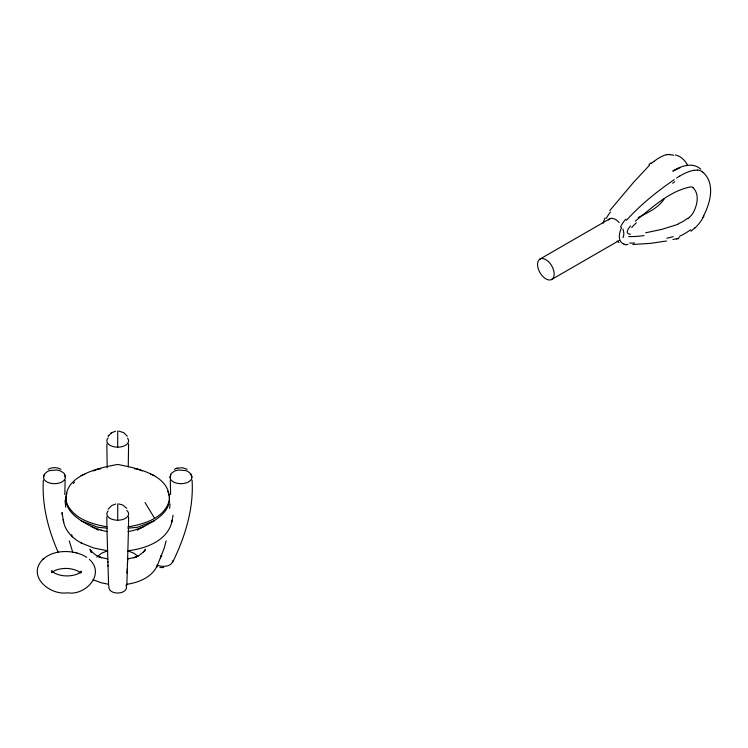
<?xml version="1.0" encoding="UTF-8"?>
<svg xmlns="http://www.w3.org/2000/svg" width="748" height="748" viewBox="0 0 748 748"><rect width="100%" height="100%" fill="white"/><g stroke="black" fill="none" stroke-linecap="round" stroke-linejoin="round"><path stroke-width="1.12" d="M128.591 443.91L128.254 466.855M128.591 516.84L128.516 525.947M170.628 494.531L170.292 480.244M128.469 528.911L127.553 561.552M126.842 585.16L127.515 562.421M127.3 568.76L127.151 573.099L127.179 572.22M127.422 565.198L127.684 557.802M43.347 480.132C41.832 505.031 48.218 529.79 58.241 552.417M65.141 480.244L64.805 494.531M66.086 496.083C63.851 514.446 85.524 523.086 98.231 530.154M51.883 572.164L51.649 570.472L54.576 573.09C61.458 576.558 70.396 576.904 77.979 573.81L81.317 571.21L80.906 572.856M65.375 477.392L64.534 473.783L61.345 471.371A12.248 9.995 0 0 0 59.288 470.576A11.753 9.593 0 0 0 56.278 470.034L49.779 470.576A11.005 8.985 0 0 0 46.956 471.885L44.815 473.783A7.545 6.162 0 0 0 43.758 475.943L43.552 477.392M169.6 508.294L170.095 503.918M173.031 515.194L172.508 518.476M166.149 540.954L164.083 548.518L157.734 564.534M128.086 550.724C146.243 548.658 169.151 540.131 172.292 519.58L172.059 520.655M171.731 522.188L171.965 521.122M66.338 495.054L66.834 492.979M108.89 585.908C107.282 596.025 130.059 594.997 126.01 584.936M160.353 558.326L160.82 557.11M144.458 551.5L145.439 549.256L143.906 551.557M156.762 565.077C161.783 567.162 171.76 567.321 172.863 560.589M172.61 562.328C185.111 536.905 193.854 508.743 192.086 480.132M157.192 565.656C152.012 577.241 138.95 582.505 127.141 584.225M703.578 215.807C710.348 202.989 715.415 183.821 703.251 172.489M703.008 216.92L702.456 217.92M664.364 198.631C658.427 208.075 647.646 212.666 638.147 217.546M108.123 509.173L111.667 505.573L115.594 504.068M108.656 435.42L108.105 436.252L111.658 432.699L115.585 431.222M609.788 210.571L633.463 182.428L649.451 165.289M96.847 557.036L101.391 553.305L107.693 550.743M143.261 552.286L144.299 551.098M626.544 220.249C640.54 204.643 657.053 191.497 674.257 179.614M630.499 225.943L628.124 229.075L627.217 231.712A3.31 1.935 -59.3 0 0 627.235 232.226A3.506 2.057 -59.2 0 0 627.338 232.684L628.414 233.853L630.499 234.218M43.038 559.205C26.199 575.792 49.714 595.623 67.544 592.818C85.375 595.969 105.777 574.053 89.405 559.41M51.818 572.613L54.847 570.546C62.439 567.452 71.369 567.797 78.25 571.266L80.41 572.781M73.257 483.545L74.566 482.18M143.653 551.846L138.857 555.596L133.798 557.765L136.491 556.989L127.562 558.98M635.239 221.137C651.966 207.888 669.366 190.88 690.965 186.832A9.257 5.769 -56 0 1 693.162 187.664M43.253 558.999C51.949 551.398 64.693 550.285 75.604 552.641M42.58 559.626L43.693 558.588M651.358 163.485L653.948 161.316M689.441 217.406L687.945 218.678M137.202 530.154C149.665 523.058 170.89 514.905 169.403 496.943M127.805 526.947C143.981 524.114 164.654 518.299 169.347 500.29C170.843 474.466 136.435 468.229 117.735 464.443C98.895 467.781 60.476 476.037 66.843 503.432C73.874 519.131 92.051 524.17 107.572 526.938M690.9 231.104L691.535 230.618M110.797 433.279L111.658 432.699M676.575 178.043L679.595 176.117M539.766 259.201L609.816 218.753M551.528 279.565A11.762 6.788 60 0 0 548.293 261.482A11.762 6.788 60 0 0 537.756 266.737A11.762 6.788 60 0 0 551.528 279.565L619.148 240.519M48.227 469.314C52.042 466.995 57.147 467.154 60.981 469.323M144.074 526.358L143.036 526.91M174.452 469.323L176.434 468.416M142.326 527.256L133.63 530.435M93.285 470.95L97.895 469.118L100.765 468.874M679.38 237.668L678.146 238.135M678.221 224.25L661.961 229.327L645.711 232.787M81.036 475.616L84.833 474.213M154.397 520.786L137.538 527.284L127.805 528.182M680.39 167.552L672.789 171.114C680.764 165.991 692.788 161.792 700.745 169.17M176.949 468.239L182.353 467.715L187.206 469.314M176.089 468.529L177.229 468.145M676.622 238.64L672.948 239.594M133.424 530.491L128.058 531.604M666.449 241.006L650.33 243.39L632.789 244.474M160.446 556.007L161.895 555.858M163.7 567.564L159.894 567.498M627.909 244.484L626.572 244.456M134.724 468.884L137.595 469.136L142.195 470.969M107.572 528.172L97.838 527.275L81.036 520.786M107.347 550.724L93.818 548.032L81.71 543.198M118.782 431.082L123.775 432.699L127.328 436.252M118.782 503.928L122.85 505.068L126.758 508.331M107.871 558.98L98.942 556.989L101.635 557.765L96.576 555.596L91.78 551.846M108.292 584.225L101.13 582.748L93.107 579.812M107.375 531.604L101.139 530.267L102.008 530.491M76.548 552.865L82.13 554.773L86.777 557.335M75.389 552.585L76.792 552.931M101.803 530.435L93.107 527.256M675.304 154.948C680.802 156.033 685.018 160.353 687.515 165.177M127.74 550.743L134.042 553.305L138.071 556.447M624.01 244.016L623.393 243.792A17.326 10.079 -58.8 0 1 622.448 243.287A18.513 10.771 -59 0 1 621.532 242.548L620.999 241.969A15.203 8.817 -59.7 0 1 619.868 239.818A14.857 8.611 -59.8 0 1 619.438 237.901A14.642 8.48 -59.8 0 1 619.372 235.648L619.475 234.526A15.409 9.013 -59.7 0 1 621.625 227.504M150.647 474.232L154.397 475.616M156.491 566.526L157.267 566.853M92.397 526.91L91.359 526.358M63.468 521.122C65.067 530.874 72.593 538.438 81.065 542.852M80.747 542.674L82.018 543.366M702.568 171.937L702.381 171.806A26.03 15.399 -59.1 0 0 697.417 169.983M618.961 242.558L617.147 241.08M693.115 187.739C699.81 194.527 697.192 205.279 693.209 212.741A10.566 6.33 -55.2 0 1 689.375 217.191M91.134 551.098L92.172 552.286M91.527 551.557L89.994 549.256L91.331 552.37L91.041 551.613M145.018 502.506L154.397 517.971M167.767 491.184L169.338 496.055M72.752 552.305L69.284 540.954M71.63 534.698L72.322 536.83M62.252 514.1L63.374 520.655M63.141 519.58L63.702 522.188M62.196 513.624L62.056 512.53L62.402 515.194M65.712 507.2L65.057 500.244M191.881 477.392L191.675 475.943A7.545 6.162 0 0 0 190.618 473.783L188.477 471.885A11.005 8.985 0 0 0 185.654 470.576L179.155 470.034A11.753 9.593 0 0 0 176.145 470.576A12.248 9.995 0 0 0 174.088 471.371L170.899 473.783L170.058 477.392M106.964 528.911L107.918 562.421M107.88 561.552L108.039 566.077M108.011 565.198L108.591 585.16M107.198 467.827L106.842 443.91M106.917 525.947L106.842 516.84M117.717 431.035L117.717 447.173A10.893 6.293 0 0 0 127.553 438.197M117.717 503.881L117.717 520.215A10.893 6.293 0 0 0 127.31 516.868A10.893 6.293 0 0 0 126.749 510.407M608.339 220.024A11.762 6.788 60 0 1 619.213 222.605M622.934 229.047A11.762 6.788 60 0 1 622.934 237.649M687.795 218.201A35.848 23.366 -56.8 0 1 678.24 223.736M643.981 235.601A131.592 61.542 -37 0 1 628.694 236.564M631.714 227.486A104.842 84.805 -68.3 0 1 636.314 222.745M669.675 154.799A26.03 14.642 -60.9 0 1 673.668 155.294M666.758 154.78A31.734 18.017 -64.9 0 1 669.787 154.443M653.967 161.446A47.152 27.031 -66.2 0 1 666.795 154.574M649.002 164.588A69.714 55.941 83.5 0 1 650.966 162.812M606.263 218.369A21.383 10.107 -58.8 0 1 610.527 211.955M603.197 223.231A15.409 8.78 -60.3 0 1 605.076 217.93M702.512 172.031A34.745 20.383 -63.7 0 1 703.176 172.62M694.06 170.329A31.734 18.541 -55 0 1 697.332 170.189M679.595 176.201A47.152 27.199 -53.7 0 1 694.079 170.254M672.667 183.213A69.714 12.866 -38.8 0 1 674.715 181.783M620.513 227.074A21.383 14.39 -61.4 0 1 625.87 219.155M626.413 244.839A23.73 13.773 -57.7 0 1 623.925 244.175M634.528 243.016A162.204 55.446 -24.1 0 1 629.638 243.091M673.228 236.677A233.787 158.389 -60.3 0 1 666.795 238.229M678.202 238.696A39.326 29.172 -76.5 0 1 676.65 239.154M690.554 229.73A49.901 31.22 -57.4 0 1 679.446 236.293M694.901 227.757A34.408 22.29 -59.8 0 1 691.554 230.693M695.004 227.972A32.931 21.168 -59.6 0 0 698.651 224.045A26.161 16.297 -59 0 0 702.783 218.079M703.98 215.92A24.974 13.997 -58.9 0 1 703.391 217.07M190.301 474.129A10.893 6.293 0 0 1 181.773 483.657A10.893 6.293 0 0 1 170.909 474.961M117.717 520.206A10.893 6.293 0 0 1 108.142 510.94M64.721 475.251A10.893 6.293 0 0 1 54.062 483.666A10.893 6.293 0 0 1 44.515 474.812M117.717 447.164A10.893 6.293 0 0 1 108.123 437.926M52.575 571.855L52.136 572.276L53.024 571.566L52.566 571.883M81.093 571.696L79.802 572.79L81.093 571.696"/></g></svg>
